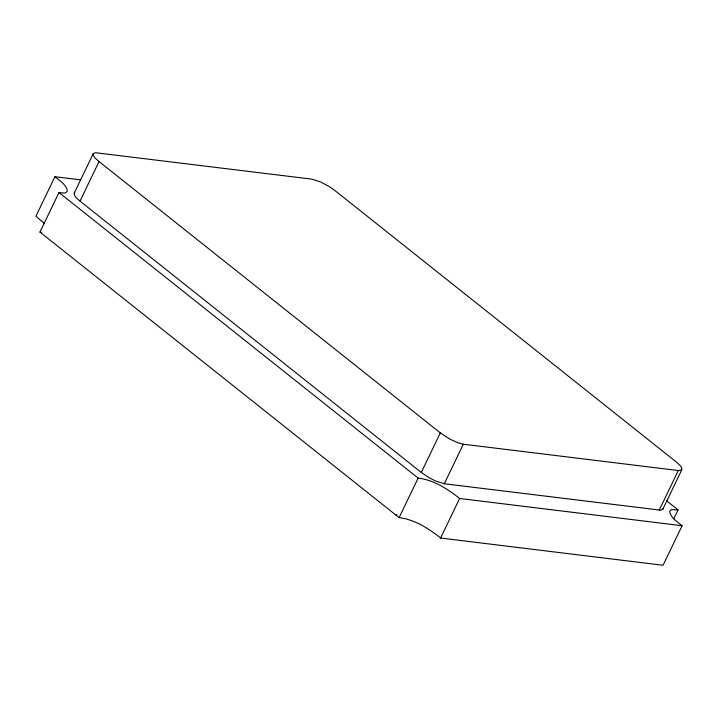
<?xml version="1.0" encoding="UTF-8"?>
<svg xmlns="http://www.w3.org/2000/svg" width="718" height="718" viewBox="0 0 718 718"><rect width="100%" height="100%" fill="white"/><g stroke="black" fill="none" stroke-linecap="round" stroke-linejoin="round"><path stroke-width="1.08" d="M74.277 193.061C73.676 196.597 77.849 198.922 80.021 201.112L421.295 472.462L429.005 477.65L435.377 480.916L444.307 483.761L660.506 510.166L662.75 509.376L681.786 469.832C682.387 466.296 678.214 463.963 676.051 461.782L334.767 190.432L329.14 186.492L320.686 181.977L311.765 179.132L95.566 152.728L93.313 153.508L74.277 193.061L74.771 192.63M93.313 153.508C92.712 157.054 96.885 159.378 99.048 161.559L440.331 432.909L450.168 439.281L458.407 442.961L463.334 444.209L678.295 470.541L681.786 469.832M662.75 509.376L662.965 508.793M80.515 179.841L54.936 176.709L35.9 216.262L44.426 223.495M673.771 518.818L678.052 509.924L671.312 509.654L669.625 511.36C670.594 517.947 677.451 521.717 682.1 525.729L663.064 565.272L440.583 538.024C428.574 528.448 414.645 519.518 399.109 517.633L39.948 232.067L58.984 192.523L64.001 193.079L65.724 192.783L67.411 191.078C66.433 184.499 59.585 180.73 54.936 176.709M80.021 201.112L99.048 161.559M399.109 517.633L418.145 478.089C433.681 479.974 447.601 488.904 459.619 498.48L682.1 525.729M421.295 472.462L440.331 432.909M444.307 483.761L463.334 444.209M440.583 538.024L459.619 498.48M659.259 510.085L678.295 470.541M395.313 514.618L396.874 514.806M39.948 232.067L41.599 232.345M666.663 500.868L678.052 509.924M58.984 192.523L418.145 478.089"/></g></svg>
